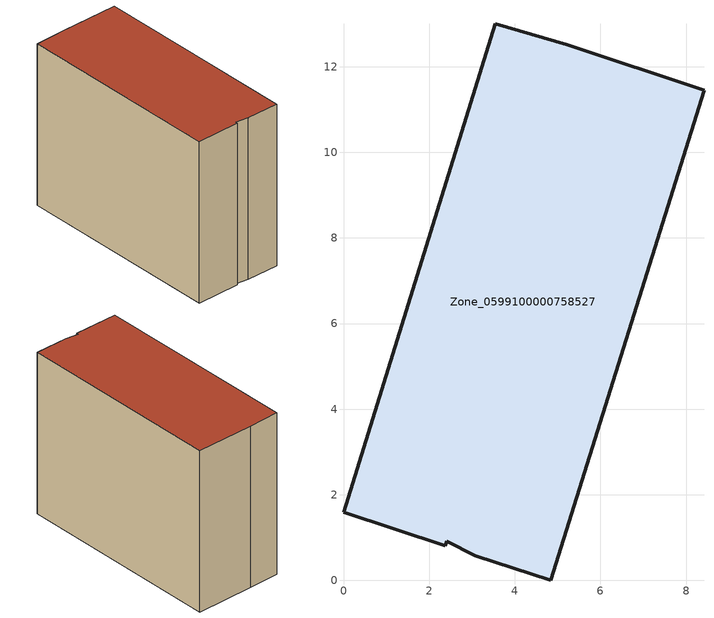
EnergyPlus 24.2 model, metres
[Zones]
Zone_0599100000758527
 floor ground (C_G): 2.41,0.92 2.38,0.81 0,1.59 3.54,13.01 5.23,12.51 8.42,11.46 4.84,0 3.08,0.58 z0
 wall outside (C_F): 2.38,0.81 2.41,0.92 3.08,0.58 4.84,0 8.42,11.46 5.23,12.51 3.54,13.01 0,1.59 2.38,0.81 z0:9.59
 roof outside (C_R): 3.08,0.58 4.84,0 8.42,11.46 5.23,12.51 3.54,13.01 0,1.59 2.38,0.81 2.41,0.92 z9.59
[BUILDING]
Pand.0599100000758527: North Axis=0; Terrain=City; Loads Convergence Tolerance Value=0.04; Temperature Convergence Tolerance Value=0.4; Solar Distribution=FullExterior; Maximum Number of Warmup Days=25; Minimum Number of Warmup Days=1
[Site:Location]
Rotterdam.The.Hague.AP_ZH_NLD Design_Conditions: Latitude=51.96; Longitude=4.45; Time Zone=1; Elevation=-4.5
[SITE:GROUNDTEMPERATURE:BUILDINGSURFACE]
18, 18, 18, 18, 18, 18, 18, 18, 18, 18, 18, 18
[MATERIAL] Thermal Absorptance=0.9; Solar Absorptance=0.7; Visible Absorptance=0.7
Name | Roughness | Thickness | Conductivity | Density | Specific Heat
G.TI.1946 | MediumSmooth | 0.15 | 1 | 540 | 1210
F.TI.1946 | Rough | 0.3 | 0.857143 | 1920 | 840
R.TI.1946 | MediumRough | 0.2 | 0.1 | 1500 | 1000
[CONSTRUCTION]
C_G: G.TI.1946
C_F: F.TI.1946
C_R: R.TI.1946
[ZONE]
Zone_0599100000758527: Type=1; Multiplier=1; Ceiling Height=Autocalculate; Volume=Autocalculate; Floor Area=autocalculate; Part of Total Floor Area=Yes
[ZONEINFILTRATION:DESIGNFLOWRATE]
Infil_Zone_0599100000758527: Zone or ZoneList or Space or SpaceList=Zone_0599100000758527; Schedule=AlwaysOn; Design Flow Rate Calculation Method=Flow/Area; Flow Rate per Floor Area=0.003; Constant Term Coefficient=1; Temperature Term Coefficient=0; Velocity Term Coefficient=0; Velocity Squared Term Coefficient=0
[HVACTEMPLATE:ZONE:IDEALLOADSAIRSYSTEM]
Zone_0599100000758527: Maximum Heating Supply Air Temperature=50; Minimum Cooling Supply Air Temperature=13; Maximum Heating Supply Air Humidity Ratio=0.0156; Minimum Cooling Supply Air Humidity Ratio=0.0077; Heating Limit=NoLimit; Cooling Limit=NoLimit; Dehumidification Control Type=ConstantSensibleHeatRatio; Cooling Sensible Heat Ratio=0.7; Dehumidification Setpoint=60; Humidification Control Type=None; Humidification Setpoint=30; Outdoor Air Method=None; Outdoor Air Flow Rate per Person=0.00944; Outdoor Air Flow Rate per Zone Floor Area=0; Outdoor Air Flow Rate per Zone=0; Demand Controlled Ventilation Type=None; Outdoor Air Economizer Type=NoEconomizer; Heat Recovery Type=None; Sensible Heat Recovery Effectiveness=0.7; Latent Heat Recovery Effectiveness=0.65
[ZONECONTROL:THERMOSTAT]
ThermostatControl_Zone_0599100000758527: Zone or ZoneList=Zone_0599100000758527; Control Type Schedule=DualSetpointControlType; Control 1=Thermostat_Zone_0599100000758527; Temperature Difference Between Cutout And Setpoint=0
[THERMOSTATSETPOINT:DUALSETPOINT]
Thermostat_Zone_0599100000758527: Heating Setpoint Temperature Schedule=HeatingSetpoint_Zone_0599100000758527; Cooling Setpoint Temperature Schedule=CoolingSetpoint_Zone_0599100000758527
[SCHEDULE:COMPACT]
HeatingSetpoint_Zone_0599100000758527: Through: 12/31, For: AllDays, Until: 24:00, 21
CoolingSetpoint_Zone_0599100000758527: Through: 12/31, For: AllDays, Until: 24:00, 24
DualSetpointControlType: Through: 12/31, For: AllDays, Until: 24:00, 4
AlwaysOn: Through: 12/31, For: AllDays, Until: 24:00, 1
